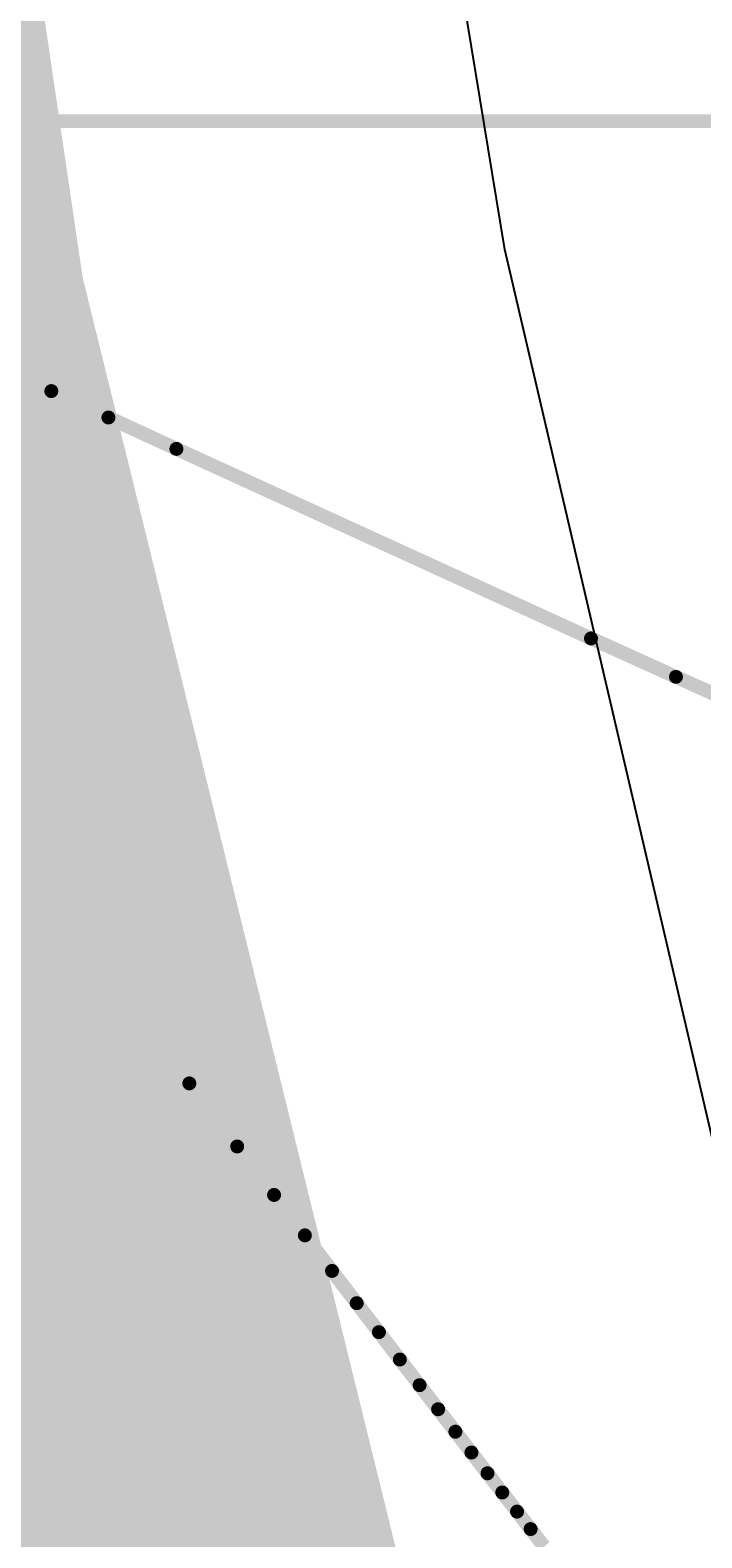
# Model space of a CAD drawing. Header units: inches. Extents: x -0.7 to 8.56, y -0.56 to 6.25.
# Drawn here: x 0.578 to 0.6021, y 0.5614 to 0.6155 of the extents above; entities that cross this region are included whole.
import ezdxf

# ---------------------------------------------------------------- set-up
doc = ezdxf.new("R2010")
doc.units = ezdxf.units.IN
doc.header["$MEASUREMENT"] = 0
for name, color, linetype in [('Dimension', 6, 'Continuous'), ('Fabrication', 76, 'Continuous'), ('Top Layer', 1, 'Continuous'), ('Top Overlay', 2, 'Continuous')]:
    doc.layers.add(name, color=color, linetype=linetype)
doc.styles.add('Arial', font='', dxfattribs={"height": 0.2})
doc.styles.get('Arial').set_extended_font_data('Arial')

msp = doc.modelspace()

# ---------------------------------------------------------------- linework, layer by layer
at = {"layer": 'Dimension'}
msp.add_lwpolyline([(2.295669, 0.766417, 0.01, 0.01, 1), (0.524016, 0.766417, 0.01, 0.01, 1)], format="xyseb", close=True, dxfattribs=at)
at = {"layer": 'Fabrication'}
for points in [[(2.146108, 1.225917, 0.0005, 0.0005, -1.205705), (0.558167, 0.612204, 0.0005, 0.0005, 0)], [(2.146108, 1.225917, 0.0005, 0.0005, -1.205705), (0.558167, 0.612204, 0.0005, 0.0005, 0)], [(0.558167, 0.612204, 0.0005, 0.0005, 0), (0.881665, 0.612204, 0.0005, 0.0005, 0)], [(0.558167, 0.612204, 0.0005, 0.0005, 0), (0.881665, 0.612204, 0.0005, 0.0005, 0)], [(0.577007, 0.603348, 0.0005, 0.0005, 0), (0.578793, 0.602519, 0.0005, 0.0005, 0)], [(0.577007, 0.603348, 0.0005, 0.0005, 0), (0.578793, 0.602519, 0.0005, 0.0005, 0)], [(0.578793, 0.602519, 0.0005, 0.0005, 0), (0.580841, 0.601571, 0.0005, 0.0005, 0)], [(0.578793, 0.602519, 0.0005, 0.0005, 0), (0.580841, 0.601571, 0.0005, 0.0005, 0)], [(0.580841, 0.601571, 0.0005, 0.0005, 0), (0.58328, 0.600445, 0.0005, 0.0005, 0)], [(0.580841, 0.601571, 0.0005, 0.0005, 0), (0.58328, 0.600445, 0.0005, 0.0005, 0)], [(0.58328, 0.600445, 0.0005, 0.0005, 0), (0.598154, 0.593644, 0.0005, 0.0005, 0)], [(0.58328, 0.600445, 0.0005, 0.0005, 0), (0.598154, 0.593644, 0.0005, 0.0005, 0)], [(0.598154, 0.593644, 0.0005, 0.0005, 0), (0.601202, 0.592265, 0.0005, 0.0005, 0)], [(0.598154, 0.593644, 0.0005, 0.0005, 0), (0.601202, 0.592265, 0.0005, 0.0005, 0)], [(0.601202, 0.592265, 0.0005, 0.0005, 0), (0.603405, 0.591271, 0.0005, 0.0005, 0)], [(0.601202, 0.592265, 0.0005, 0.0005, 0), (0.603405, 0.591271, 0.0005, 0.0005, 0)], [(0.576976, 0.586663, 0.0005, 0.0005, 0), (0.583744, 0.577678, 0.0005, 0.0005, 0)], [(0.576976, 0.586663, 0.0005, 0.0005, 0), (0.583744, 0.577678, 0.0005, 0.0005, 0)], [(0.583744, 0.577678, 0.0005, 0.0005, 0), (0.585461, 0.575414, 0.0005, 0.0005, 0)], [(0.583744, 0.577678, 0.0005, 0.0005, 0), (0.585461, 0.575414, 0.0005, 0.0005, 0)], [(0.585461, 0.575414, 0.0005, 0.0005, 0), (0.586784, 0.573674, 0.0005, 0.0005, 0)], [(0.585461, 0.575414, 0.0005, 0.0005, 0), (0.586784, 0.573674, 0.0005, 0.0005, 0)], [(0.586784, 0.573674, 0.0005, 0.0005, 0), (0.587889, 0.572224, 0.0005, 0.0005, 0)], [(0.586784, 0.573674, 0.0005, 0.0005, 0), (0.587889, 0.572224, 0.0005, 0.0005, 0)], [(0.587889, 0.572224, 0.0005, 0.0005, 0), (0.588863, 0.570949, 0.0005, 0.0005, 0)], [(0.587889, 0.572224, 0.0005, 0.0005, 0), (0.588863, 0.570949, 0.0005, 0.0005, 0)], [(0.588863, 0.570949, 0.0005, 0.0005, 0), (0.589748, 0.569792, 0.0005, 0.0005, 0)], [(0.588863, 0.570949, 0.0005, 0.0005, 0), (0.589748, 0.569792, 0.0005, 0.0005, 0)], [(0.589748, 0.569792, 0.0005, 0.0005, 0), (0.590545, 0.568751, 0.0005, 0.0005, 0)], [(0.589748, 0.569792, 0.0005, 0.0005, 0), (0.590545, 0.568751, 0.0005, 0.0005, 0)], [(0.590545, 0.568751, 0.0005, 0.0005, 0), (0.591297, 0.567769, 0.0005, 0.0005, 0)], [(0.590545, 0.568751, 0.0005, 0.0005, 0), (0.591297, 0.567769, 0.0005, 0.0005, 0)], [(0.591297, 0.567769, 0.0005, 0.0005, 0), (0.592005, 0.566848, 0.0005, 0.0005, 0)], [(0.591297, 0.567769, 0.0005, 0.0005, 0), (0.592005, 0.566848, 0.0005, 0.0005, 0)], [(0.592005, 0.566848, 0.0005, 0.0005, 0), (0.592669, 0.565984, 0.0005, 0.0005, 0)], [(0.592005, 0.566848, 0.0005, 0.0005, 0), (0.592669, 0.565984, 0.0005, 0.0005, 0)], [(0.592669, 0.565984, 0.0005, 0.0005, 0), (0.593289, 0.565179, 0.0005, 0.0005, 0)], [(0.592669, 0.565984, 0.0005, 0.0005, 0), (0.593289, 0.565179, 0.0005, 0.0005, 0)], [(0.593289, 0.565179, 0.0005, 0.0005, 0), (0.593865, 0.564431, 0.0005, 0.0005, 0)], [(0.593289, 0.565179, 0.0005, 0.0005, 0), (0.593865, 0.564431, 0.0005, 0.0005, 0)], [(0.593865, 0.564431, 0.0005, 0.0005, 0), (0.59444, 0.563686, 0.0005, 0.0005, 0)], [(0.593865, 0.564431, 0.0005, 0.0005, 0), (0.59444, 0.563686, 0.0005, 0.0005, 0)], [(0.59444, 0.563686, 0.0005, 0.0005, 0), (0.594971, 0.562998, 0.0005, 0.0005, 0)], [(0.59444, 0.563686, 0.0005, 0.0005, 0), (0.594971, 0.562998, 0.0005, 0.0005, 0)], [(0.594971, 0.562998, 0.0005, 0.0005, 0), (0.595501, 0.562313, 0.0005, 0.0005, 0)], [(0.594971, 0.562998, 0.0005, 0.0005, 0), (0.595501, 0.562313, 0.0005, 0.0005, 0)], [(0.595501, 0.562313, 0.0005, 0.0005, 0), (0.595988, 0.561684, 0.0005, 0.0005, 0)], [(0.595501, 0.562313, 0.0005, 0.0005, 0), (0.595988, 0.561684, 0.0005, 0.0005, 0)], [(0.595988, 0.561684, 0.0005, 0.0005, 0), (0.596473, 0.561057, 0.0005, 0.0005, 0)], [(0.595988, 0.561684, 0.0005, 0.0005, 0), (0.596473, 0.561057, 0.0005, 0.0005, 0)]]:
    msp.add_lwpolyline(points, format="xyseb", dxfattribs=at)
for points in [[(0.578668, 0.602519, 0.00025, 0.00025, 1), (0.578918, 0.602519, 0.00025, 0.00025, 1)], [(0.578668, 0.602519, 0.00025, 0.00025, 1), (0.578918, 0.602519, 0.00025, 0.00025, 1)], [(0.578668, 0.602519, 0.00025, 0.00025, 1), (0.578918, 0.602519, 0.00025, 0.00025, 1)], [(0.578668, 0.602519, 0.00025, 0.00025, 1), (0.578918, 0.602519, 0.00025, 0.00025, 1)], [(0.580716, 0.601571, 0.00025, 0.00025, 1), (0.580966, 0.601571, 0.00025, 0.00025, 1)], [(0.580716, 0.601571, 0.00025, 0.00025, 1), (0.580966, 0.601571, 0.00025, 0.00025, 1)], [(0.580716, 0.601571, 0.00025, 0.00025, 1), (0.580966, 0.601571, 0.00025, 0.00025, 1)], [(0.580716, 0.601571, 0.00025, 0.00025, 1), (0.580966, 0.601571, 0.00025, 0.00025, 1)], [(0.583155, 0.600445, 0.00025, 0.00025, 1), (0.583405, 0.600445, 0.00025, 0.00025, 1)], [(0.583155, 0.600445, 0.00025, 0.00025, 1), (0.583405, 0.600445, 0.00025, 0.00025, 1)], [(0.583155, 0.600445, 0.00025, 0.00025, 1), (0.583405, 0.600445, 0.00025, 0.00025, 1)], [(0.583155, 0.600445, 0.00025, 0.00025, 1), (0.583405, 0.600445, 0.00025, 0.00025, 1)], [(0.598029, 0.593644, 0.00025, 0.00025, 1), (0.598279, 0.593644, 0.00025, 0.00025, 1)], [(0.598029, 0.593644, 0.00025, 0.00025, 1), (0.598279, 0.593644, 0.00025, 0.00025, 1)], [(0.598029, 0.593644, 0.00025, 0.00025, 1), (0.598279, 0.593644, 0.00025, 0.00025, 1)], [(0.598029, 0.593644, 0.00025, 0.00025, 1), (0.598279, 0.593644, 0.00025, 0.00025, 1)], [(0.601077, 0.592265, 0.00025, 0.00025, 1), (0.601327, 0.592265, 0.00025, 0.00025, 1)], [(0.601077, 0.592265, 0.00025, 0.00025, 1), (0.601327, 0.592265, 0.00025, 0.00025, 1)], [(0.601077, 0.592265, 0.00025, 0.00025, 1), (0.601327, 0.592265, 0.00025, 0.00025, 1)], [(0.601077, 0.592265, 0.00025, 0.00025, 1), (0.601327, 0.592265, 0.00025, 0.00025, 1)], [(0.583619, 0.577678, 0.00025, 0.00025, 1), (0.583869, 0.577678, 0.00025, 0.00025, 1)], [(0.583619, 0.577678, 0.00025, 0.00025, 1), (0.583869, 0.577678, 0.00025, 0.00025, 1)], [(0.583619, 0.577678, 0.00025, 0.00025, 1), (0.583869, 0.577678, 0.00025, 0.00025, 1)], [(0.583619, 0.577678, 0.00025, 0.00025, 1), (0.583869, 0.577678, 0.00025, 0.00025, 1)], [(0.585336, 0.575414, 0.00025, 0.00025, 1), (0.585586, 0.575414, 0.00025, 0.00025, 1)], [(0.585336, 0.575414, 0.00025, 0.00025, 1), (0.585586, 0.575414, 0.00025, 0.00025, 1)], [(0.585336, 0.575414, 0.00025, 0.00025, 1), (0.585586, 0.575414, 0.00025, 0.00025, 1)], [(0.585336, 0.575414, 0.00025, 0.00025, 1), (0.585586, 0.575414, 0.00025, 0.00025, 1)], [(0.586659, 0.573674, 0.00025, 0.00025, 1), (0.586909, 0.573674, 0.00025, 0.00025, 1)], [(0.586659, 0.573674, 0.00025, 0.00025, 1), (0.586909, 0.573674, 0.00025, 0.00025, 1)], [(0.586659, 0.573674, 0.00025, 0.00025, 1), (0.586909, 0.573674, 0.00025, 0.00025, 1)], [(0.586659, 0.573674, 0.00025, 0.00025, 1), (0.586909, 0.573674, 0.00025, 0.00025, 1)], [(0.587764, 0.572224, 0.00025, 0.00025, 1), (0.588014, 0.572224, 0.00025, 0.00025, 1)], [(0.587764, 0.572224, 0.00025, 0.00025, 1), (0.588014, 0.572224, 0.00025, 0.00025, 1)], [(0.587764, 0.572224, 0.00025, 0.00025, 1), (0.588014, 0.572224, 0.00025, 0.00025, 1)], [(0.587764, 0.572224, 0.00025, 0.00025, 1), (0.588014, 0.572224, 0.00025, 0.00025, 1)], [(0.588738, 0.570949, 0.00025, 0.00025, 1), (0.588988, 0.570949, 0.00025, 0.00025, 1)], [(0.588738, 0.570949, 0.00025, 0.00025, 1), (0.588988, 0.570949, 0.00025, 0.00025, 1)], [(0.588738, 0.570949, 0.00025, 0.00025, 1), (0.588988, 0.570949, 0.00025, 0.00025, 1)], [(0.588738, 0.570949, 0.00025, 0.00025, 1), (0.588988, 0.570949, 0.00025, 0.00025, 1)], [(0.589623, 0.569792, 0.00025, 0.00025, 1), (0.589873, 0.569792, 0.00025, 0.00025, 1)], [(0.589623, 0.569792, 0.00025, 0.00025, 1), (0.589873, 0.569792, 0.00025, 0.00025, 1)], [(0.589623, 0.569792, 0.00025, 0.00025, 1), (0.589873, 0.569792, 0.00025, 0.00025, 1)], [(0.589623, 0.569792, 0.00025, 0.00025, 1), (0.589873, 0.569792, 0.00025, 0.00025, 1)], [(0.59042, 0.568751, 0.00025, 0.00025, 1), (0.59067, 0.568751, 0.00025, 0.00025, 1)], [(0.59042, 0.568751, 0.00025, 0.00025, 1), (0.59067, 0.568751, 0.00025, 0.00025, 1)], [(0.59042, 0.568751, 0.00025, 0.00025, 1), (0.59067, 0.568751, 0.00025, 0.00025, 1)], [(0.59042, 0.568751, 0.00025, 0.00025, 1), (0.59067, 0.568751, 0.00025, 0.00025, 1)], [(0.591172, 0.567769, 0.00025, 0.00025, 1), (0.591422, 0.567769, 0.00025, 0.00025, 1)], [(0.591172, 0.567769, 0.00025, 0.00025, 1), (0.591422, 0.567769, 0.00025, 0.00025, 1)], [(0.591172, 0.567769, 0.00025, 0.00025, 1), (0.591422, 0.567769, 0.00025, 0.00025, 1)], [(0.591172, 0.567769, 0.00025, 0.00025, 1), (0.591422, 0.567769, 0.00025, 0.00025, 1)], [(0.59188, 0.566848, 0.00025, 0.00025, 1), (0.59213, 0.566848, 0.00025, 0.00025, 1)], [(0.59188, 0.566848, 0.00025, 0.00025, 1), (0.59213, 0.566848, 0.00025, 0.00025, 1)], [(0.59188, 0.566848, 0.00025, 0.00025, 1), (0.59213, 0.566848, 0.00025, 0.00025, 1)], [(0.59188, 0.566848, 0.00025, 0.00025, 1), (0.59213, 0.566848, 0.00025, 0.00025, 1)], [(0.592544, 0.565984, 0.00025, 0.00025, 1), (0.592794, 0.565984, 0.00025, 0.00025, 1)], [(0.592544, 0.565984, 0.00025, 0.00025, 1), (0.592794, 0.565984, 0.00025, 0.00025, 1)], [(0.592544, 0.565984, 0.00025, 0.00025, 1), (0.592794, 0.565984, 0.00025, 0.00025, 1)], [(0.592544, 0.565984, 0.00025, 0.00025, 1), (0.592794, 0.565984, 0.00025, 0.00025, 1)], [(0.593164, 0.565179, 0.00025, 0.00025, 1), (0.593414, 0.565179, 0.00025, 0.00025, 1)], [(0.593164, 0.565179, 0.00025, 0.00025, 1), (0.593414, 0.565179, 0.00025, 0.00025, 1)], [(0.593164, 0.565179, 0.00025, 0.00025, 1), (0.593414, 0.565179, 0.00025, 0.00025, 1)], [(0.593164, 0.565179, 0.00025, 0.00025, 1), (0.593414, 0.565179, 0.00025, 0.00025, 1)], [(0.59374, 0.564431, 0.00025, 0.00025, 1), (0.59399, 0.564431, 0.00025, 0.00025, 1)], [(0.59374, 0.564431, 0.00025, 0.00025, 1), (0.59399, 0.564431, 0.00025, 0.00025, 1)], [(0.59374, 0.564431, 0.00025, 0.00025, 1), (0.59399, 0.564431, 0.00025, 0.00025, 1)], [(0.59374, 0.564431, 0.00025, 0.00025, 1), (0.59399, 0.564431, 0.00025, 0.00025, 1)], [(0.594315, 0.563686, 0.00025, 0.00025, 1), (0.594565, 0.563686, 0.00025, 0.00025, 1)], [(0.594315, 0.563686, 0.00025, 0.00025, 1), (0.594565, 0.563686, 0.00025, 0.00025, 1)], [(0.594315, 0.563686, 0.00025, 0.00025, 1), (0.594565, 0.563686, 0.00025, 0.00025, 1)], [(0.594315, 0.563686, 0.00025, 0.00025, 1), (0.594565, 0.563686, 0.00025, 0.00025, 1)], [(0.594846, 0.562998, 0.00025, 0.00025, 1), (0.595096, 0.562998, 0.00025, 0.00025, 1)], [(0.594846, 0.562998, 0.00025, 0.00025, 1), (0.595096, 0.562998, 0.00025, 0.00025, 1)], [(0.594846, 0.562998, 0.00025, 0.00025, 1), (0.595096, 0.562998, 0.00025, 0.00025, 1)], [(0.594846, 0.562998, 0.00025, 0.00025, 1), (0.595096, 0.562998, 0.00025, 0.00025, 1)], [(0.595376, 0.562313, 0.00025, 0.00025, 1), (0.595626, 0.562313, 0.00025, 0.00025, 1)], [(0.595376, 0.562313, 0.00025, 0.00025, 1), (0.595626, 0.562313, 0.00025, 0.00025, 1)], [(0.595376, 0.562313, 0.00025, 0.00025, 1), (0.595626, 0.562313, 0.00025, 0.00025, 1)], [(0.595376, 0.562313, 0.00025, 0.00025, 1), (0.595626, 0.562313, 0.00025, 0.00025, 1)], [(0.595863, 0.561684, 0.00025, 0.00025, 1), (0.596113, 0.561684, 0.00025, 0.00025, 1)], [(0.595863, 0.561684, 0.00025, 0.00025, 1), (0.596113, 0.561684, 0.00025, 0.00025, 1)], [(0.595863, 0.561684, 0.00025, 0.00025, 1), (0.596113, 0.561684, 0.00025, 0.00025, 1)], [(0.595863, 0.561684, 0.00025, 0.00025, 1), (0.596113, 0.561684, 0.00025, 0.00025, 1)]]:
    msp.add_lwpolyline(points, format="xyseb", close=True, dxfattribs=at)
at = {"layer": 'Top Layer'}
for p, q in [((0.595066, 0.607594), (0.586211, 0.661231)), ((0.606466, 0.558702), (0.595066, 0.607594))]:
    msp.add_line(p, q, dxfattribs=at)
msp.add_lwpolyline([(0.560812, 0.51712, 0.08, 0.08, -0.267603), (0.765842, 1.377872, 0.08, 0.08, 0)], format="xyseb", dxfattribs=at)

# ---------------------------------------------------------------- texts
at = {"layer": 'Top Overlay', "style": 'Arial'}
msp.add_text('C33', height=0.035, rotation=285, dxfattribs=at).set_placement((0.537823, 0.57348))

doc.saveas('drawing.dxf')
